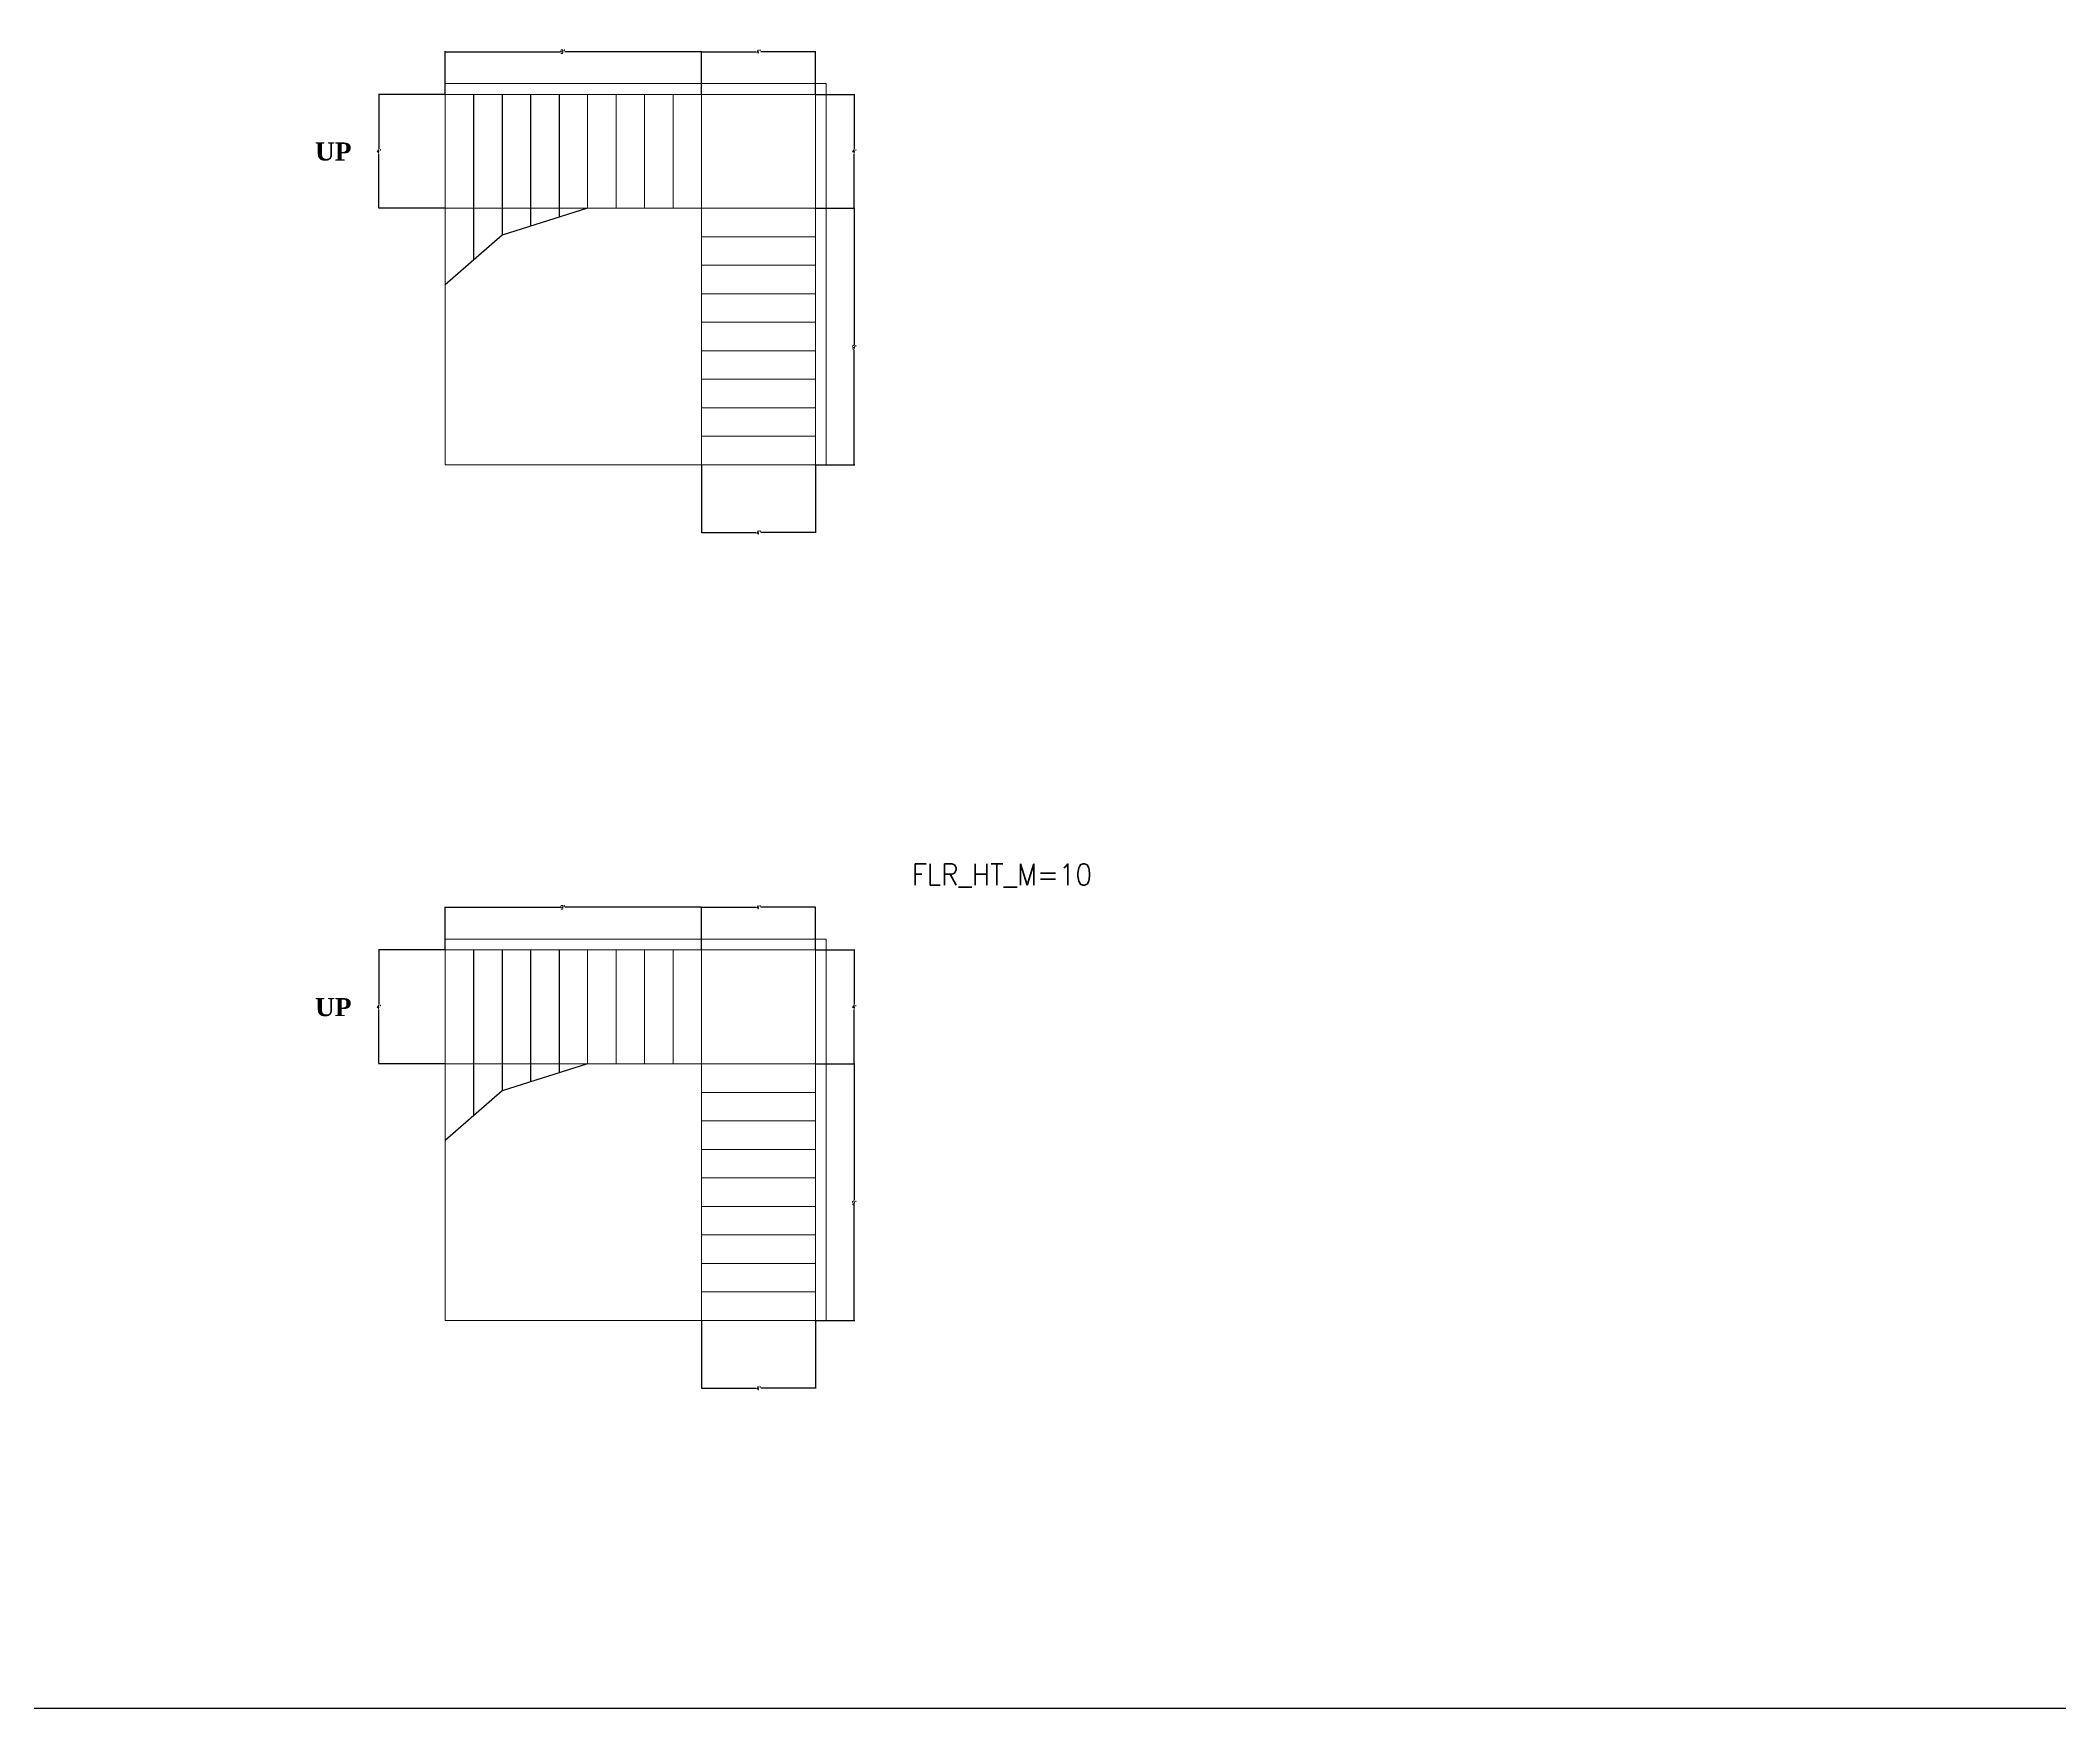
# Model space of a CAD drawing. Header units: feet. Extents: x -2086 to 4549, y -11457 to -6010.
# Drawn here: x 1146 to 1997, y -11457 to -10754 of the extents above; entities that cross this region are included whole.
import ezdxf

# ---------------------------------------------------------------- set-up
doc = ezdxf.new("R2010")
doc.units = ezdxf.units.FT
doc.header["$MEASUREMENT"] = 0
for name, color, linetype, lineweight in [('BLK_1_FLR_0_STAIR_1', 7, 'Continuous', 0), ('BLK_1_FLR_0_STAIR_1_FLIGHT_1', 7, 'Continuous', 0), ('BLK_1_FLR_0_STAIR_1_FLIGHT_2', 7, 'Continuous', 0), ('BLK_1_FLR_0_STAIR_1_LANDING_1', 7, 'Continuous', 0), ('BLK_1_FLR_0_STAIR_2', 7, 'Continuous', 0), ('BLK_1_FLR_0_STAIR_2_FLIGHT_2', 7, 'Continuous', 0), ('BLK_1_FLR_0_STAIR_2_LANDING_1', 7, 'Continuous', 0)]:
    doc.layers.add(name, color=color, linetype=linetype, lineweight=lineweight)
doc.layers.add('BLK_1_FLR_0_STAIR_2_FLIGHT_1', color=7, linetype='Continuous', lineweight=0, true_color=0xffffff)
doc.styles.add('MtXpl_Georgia', font='Georgia Bold.ttf')
doc.styles.get("Standard").update_dxf_attribs({"font": 'standard'})
doc.dimstyles.get("Standard").update_dxf_attribs({"dimtxt": 1.625, "dimasz": 0.18, "dimexe": 0.18, "dimexo": 0.0625, "dimgap": 0.09, "dimtad": 0, "dimtih": 1, "dimtoh": 1, "dimdec": 1, "dimzin": 0, "dimdsep": 46, "dimlunit": 4, "dimtxsty": 'standard', "dimcen": 0.09, "dimadec": 0, "dimazin": 0, "dimtfac": 1, "dimtdec": 1, "dimtofl": 0, "dimtmove": 0, "dimatfit": 3, "dimfxl": 1, "dimtolj": 1, "dimtzin": 0, "dimarcsym": 0})

# ---------------------------------------------------------------- blocks, each defined once
blk = doc.blocks.new('*D574')
at = {"layer": 'BLK_1_FLR_0_STAIR_1_FLIGHT_1', "color": 0, "lineweight": -2, "transparency": 16777216}
for p, q in [((1316.51, -10776.66), (1316.51, -10758.56)), ((1316.69, -10758.74), (1365.08, -10758.74)), ((1424.33, -10758.74), (1366.96, -10758.74)), ((1424.51, -10776.66), (1424.51, -10758.56))]:
    blk.add_line(p, q, dxfattribs=at)
at = {"layer": 'BLK_1_FLR_0_STAIR_1_FLIGHT_1', "color": 0, "transparency": 16777216}
for points in [[(1316.69, -10758.71), (1316.69, -10758.77), (1316.51, -10758.74)], [(1424.33, -10758.71), (1424.33, -10758.77), (1424.51, -10758.74)]]:
    blk.add_solid(points, dxfattribs=at)
at = {"layer": 'Defpoints', "color": 0, "transparency": 16777216}
for p in [(1424.51, -10758.74), (1316.51, -10776.72), (1424.51, -10776.72)]:
    blk.add_point(p, dxfattribs=at)
at = {"layer": 'BLK_1_FLR_0_STAIR_1_FLIGHT_1', "color": 0, "transparency": 16777216, "insert": (1366.02, -10758.74), "char_height": 1.625, "attachment_point": 5}
blk.add_mtext("\\A1;9'", dxfattribs=at)
blk = doc.blocks.new('*D575')
at = {"layer": 'BLK_1_FLR_0_STAIR_1_FLIGHT_1', "color": 0, "lineweight": -2, "transparency": 16777216}
for p, q in [((1316.45, -10776.72), (1288.38, -10776.72)), ((1288.56, -10776.9), (1288.56, -10799.66)), ((1288.56, -10824.54), (1288.56, -10801.77)), ((1316.45, -10824.72), (1288.38, -10824.72))]:
    blk.add_line(p, q, dxfattribs=at)
at = {"layer": 'BLK_1_FLR_0_STAIR_1_FLIGHT_1', "color": 0, "transparency": 16777216}
for points in [[(1288.53, -10776.9), (1288.59, -10776.9), (1288.56, -10776.72)], [(1288.53, -10824.54), (1288.59, -10824.54), (1288.56, -10824.72)]]:
    blk.add_solid(points, dxfattribs=at)
at = {"layer": 'Defpoints', "color": 0, "transparency": 16777216}
for p in [(1316.51, -10776.72), (1288.56, -10824.72), (1316.51, -10824.72)]:
    blk.add_point(p, dxfattribs=at)
at = {"layer": 'BLK_1_FLR_0_STAIR_1_FLIGHT_1', "color": 0, "transparency": 16777216, "insert": (1288.56, -10800.72), "char_height": 1.625, "attachment_point": 5}
blk.add_mtext("\\A1;4'", dxfattribs=at)
blk = doc.blocks.new('*D576')
at = {"layer": 'BLK_1_FLR_0_STAIR_1_FLIGHT_2', "color": 0, "lineweight": -2, "transparency": 16777216}
for p, q in [((1472.57, -10824.72), (1489.06, -10824.72)), ((1488.88, -10824.9), (1488.88, -10882.15)), ((1488.88, -10932.54), (1488.88, -10884.26)), ((1472.57, -10932.72), (1489.06, -10932.72))]:
    blk.add_line(p, q, dxfattribs=at)
at = {"layer": 'BLK_1_FLR_0_STAIR_1_FLIGHT_2', "color": 0, "transparency": 16777216}
for points in [[(1488.85, -10824.9), (1488.91, -10824.9), (1488.88, -10824.72)], [(1488.85, -10932.54), (1488.91, -10932.54), (1488.88, -10932.72)]]:
    blk.add_solid(points, dxfattribs=at)
at = {"layer": 'Defpoints', "color": 0, "transparency": 16777216}
for p in [(1472.51, -10824.72), (1488.88, -10824.72), (1472.51, -10932.72)]:
    blk.add_point(p, dxfattribs=at)
at = {"layer": 'BLK_1_FLR_0_STAIR_1_FLIGHT_2', "color": 0, "transparency": 16777216, "insert": (1488.88, -10883.21), "char_height": 1.625, "attachment_point": 5}
blk.add_mtext("\\A1;9'", dxfattribs=at)
blk = doc.blocks.new('*D577')
at = {"layer": 'BLK_1_FLR_0_STAIR_1_FLIGHT_2', "color": 0, "lineweight": -2, "transparency": 16777216}
for p, q in [((1424.51, -10932.78), (1424.51, -10961.44)), ((1472.51, -10932.78), (1472.51, -10961.44)), ((1424.69, -10961.26), (1447.57, -10961.26)), ((1472.33, -10961.26), (1449.45, -10961.26))]:
    blk.add_line(p, q, dxfattribs=at)
at = {"layer": 'BLK_1_FLR_0_STAIR_1_FLIGHT_2', "color": 0, "transparency": 16777216}
for points in [[(1424.69, -10961.23), (1424.69, -10961.29), (1424.51, -10961.26)], [(1472.33, -10961.23), (1472.33, -10961.29), (1472.51, -10961.26)]]:
    blk.add_solid(points, dxfattribs=at)
at = {"layer": 'Defpoints', "color": 0, "transparency": 16777216}
for p in [(1424.51, -10932.72), (1472.51, -10932.72), (1424.51, -10961.26)]:
    blk.add_point(p, dxfattribs=at)
at = {"layer": 'BLK_1_FLR_0_STAIR_1_FLIGHT_2', "color": 0, "transparency": 16777216, "insert": (1448.51, -10961.26), "char_height": 1.625, "attachment_point": 5}
blk.add_mtext("\\A1;4'", dxfattribs=at)
blk = doc.blocks.new('*D578')
at = {"layer": 'BLK_1_FLR_0_STAIR_1_LANDING_1', "color": 0, "lineweight": -2, "transparency": 16777216}
for p, q in [((1472.57, -10776.72), (1489.06, -10776.72)), ((1488.88, -10776.9), (1488.88, -10799.66)), ((1488.88, -10824.54), (1488.88, -10801.77)), ((1472.57, -10824.72), (1489.06, -10824.72))]:
    blk.add_line(p, q, dxfattribs=at)
at = {"layer": 'BLK_1_FLR_0_STAIR_1_LANDING_1', "color": 0, "transparency": 16777216}
for points in [[(1488.85, -10776.9), (1488.91, -10776.9), (1488.88, -10776.72)], [(1488.85, -10824.54), (1488.91, -10824.54), (1488.88, -10824.72)]]:
    blk.add_solid(points, dxfattribs=at)
at = {"layer": 'Defpoints', "color": 0, "transparency": 16777216}
for p in [(1472.51, -10776.72), (1488.88, -10776.72), (1472.51, -10824.72)]:
    blk.add_point(p, dxfattribs=at)
at = {"layer": 'BLK_1_FLR_0_STAIR_1_LANDING_1', "color": 0, "transparency": 16777216, "insert": (1488.88, -10800.72), "char_height": 1.625, "attachment_point": 5}
blk.add_mtext("\\A1;4'", dxfattribs=at)
blk = doc.blocks.new('*D579')
at = {"layer": 'BLK_1_FLR_0_STAIR_1_LANDING_1', "color": 0, "lineweight": -2, "transparency": 16777216}
for p, q in [((1424.51, -10776.66), (1424.51, -10758.56)), ((1424.69, -10758.74), (1447.57, -10758.74)), ((1472.33, -10758.74), (1449.45, -10758.74)), ((1472.51, -10776.66), (1472.51, -10758.56))]:
    blk.add_line(p, q, dxfattribs=at)
at = {"layer": 'BLK_1_FLR_0_STAIR_1_LANDING_1', "color": 0, "transparency": 16777216}
for points in [[(1424.69, -10758.71), (1424.69, -10758.77), (1424.51, -10758.74)], [(1472.33, -10758.71), (1472.33, -10758.77), (1472.51, -10758.74)]]:
    blk.add_solid(points, dxfattribs=at)
at = {"layer": 'Defpoints', "color": 0, "transparency": 16777216}
for p in [(1472.51, -10758.74), (1424.51, -10776.72), (1472.51, -10776.72)]:
    blk.add_point(p, dxfattribs=at)
at = {"layer": 'BLK_1_FLR_0_STAIR_1_LANDING_1', "color": 0, "transparency": 16777216, "insert": (1448.51, -10758.74), "char_height": 1.625, "attachment_point": 5}
blk.add_mtext("\\A1;4'", dxfattribs=at)
blk = doc.blocks.new('*D556')
at = {"layer": 'BLK_1_FLR_0_STAIR_2_FLIGHT_1', "color": 0, "lineweight": -2, "transparency": 16777216}
for p, q in [((1316.51, -11137.03), (1316.51, -11118.94)), ((1316.69, -11119.12), (1365.08, -11119.12)), ((1424.33, -11119.12), (1366.96, -11119.12)), ((1424.51, -11137.03), (1424.51, -11118.94))]:
    blk.add_line(p, q, dxfattribs=at)
at = {"layer": 'BLK_1_FLR_0_STAIR_2_FLIGHT_1', "color": 0, "transparency": 16777216}
for points in [[(1316.69, -11119.09), (1316.69, -11119.15), (1316.51, -11119.12)], [(1424.33, -11119.09), (1424.33, -11119.15), (1424.51, -11119.12)]]:
    blk.add_solid(points, dxfattribs=at)
at = {"layer": 'Defpoints', "color": 0, "transparency": 16777216}
for p in [(1424.51, -11119.12), (1316.51, -11137.1), (1424.51, -11137.1)]:
    blk.add_point(p, dxfattribs=at)
at = {"layer": 'BLK_1_FLR_0_STAIR_2_FLIGHT_1', "color": 0, "transparency": 16777216, "insert": (1366.02, -11119.12), "char_height": 1.625, "attachment_point": 5}
blk.add_mtext("\\A1;9'", dxfattribs=at)
blk = doc.blocks.new('*D557')
at = {"layer": 'BLK_1_FLR_0_STAIR_2_FLIGHT_1', "color": 0, "lineweight": -2, "transparency": 16777216}
for p, q in [((1316.45, -11137.1), (1288.38, -11137.1)), ((1288.56, -11137.28), (1288.56, -11160.04)), ((1288.56, -11184.92), (1288.56, -11162.15)), ((1316.45, -11185.1), (1288.38, -11185.1))]:
    blk.add_line(p, q, dxfattribs=at)
at = {"layer": 'BLK_1_FLR_0_STAIR_2_FLIGHT_1', "color": 0, "transparency": 16777216}
for points in [[(1288.53, -11137.28), (1288.59, -11137.28), (1288.56, -11137.1)], [(1288.53, -11184.92), (1288.59, -11184.92), (1288.56, -11185.1)]]:
    blk.add_solid(points, dxfattribs=at)
at = {"layer": 'Defpoints', "color": 0, "transparency": 16777216}
for p in [(1316.51, -11137.1), (1288.56, -11185.1), (1316.51, -11185.1)]:
    blk.add_point(p, dxfattribs=at)
at = {"layer": 'BLK_1_FLR_0_STAIR_2_FLIGHT_1', "color": 0, "transparency": 16777216, "insert": (1288.56, -11161.1), "char_height": 1.625, "attachment_point": 5}
blk.add_mtext("\\A1;4'", dxfattribs=at)
blk = doc.blocks.new('*D558')
at = {"layer": 'BLK_1_FLR_0_STAIR_2_FLIGHT_2', "color": 0, "lineweight": -2, "transparency": 16777216}
for p, q in [((1472.57, -11185.1), (1489.06, -11185.1)), ((1488.88, -11185.28), (1488.88, -11242.53)), ((1488.88, -11292.92), (1488.88, -11244.64)), ((1472.57, -11293.1), (1489.06, -11293.1))]:
    blk.add_line(p, q, dxfattribs=at)
at = {"layer": 'BLK_1_FLR_0_STAIR_2_FLIGHT_2', "color": 0, "transparency": 16777216}
for points in [[(1488.85, -11185.28), (1488.91, -11185.28), (1488.88, -11185.1)], [(1488.85, -11292.92), (1488.91, -11292.92), (1488.88, -11293.1)]]:
    blk.add_solid(points, dxfattribs=at)
at = {"layer": 'Defpoints', "color": 0, "transparency": 16777216}
for p in [(1472.51, -11185.1), (1488.88, -11185.1), (1472.51, -11293.1)]:
    blk.add_point(p, dxfattribs=at)
at = {"layer": 'BLK_1_FLR_0_STAIR_2_FLIGHT_2', "color": 0, "transparency": 16777216, "insert": (1488.88, -11243.58), "char_height": 1.625, "attachment_point": 5}
blk.add_mtext("\\A1;9'", dxfattribs=at)
blk = doc.blocks.new('*D559')
at = {"layer": 'BLK_1_FLR_0_STAIR_2_FLIGHT_2', "color": 0, "lineweight": -2, "transparency": 16777216}
for p, q in [((1424.51, -11293.16), (1424.51, -11321.81)), ((1472.51, -11293.16), (1472.51, -11321.81)), ((1424.69, -11321.63), (1447.57, -11321.63)), ((1472.33, -11321.63), (1449.45, -11321.63))]:
    blk.add_line(p, q, dxfattribs=at)
at = {"layer": 'BLK_1_FLR_0_STAIR_2_FLIGHT_2', "color": 0, "transparency": 16777216}
for points in [[(1424.69, -11321.6), (1424.69, -11321.66), (1424.51, -11321.63)], [(1472.33, -11321.6), (1472.33, -11321.66), (1472.51, -11321.63)]]:
    blk.add_solid(points, dxfattribs=at)
at = {"layer": 'Defpoints', "color": 0, "transparency": 16777216}
for p in [(1424.51, -11293.1), (1472.51, -11293.1), (1424.51, -11321.63)]:
    blk.add_point(p, dxfattribs=at)
at = {"layer": 'BLK_1_FLR_0_STAIR_2_FLIGHT_2', "color": 0, "transparency": 16777216, "insert": (1448.51, -11321.63), "char_height": 1.625, "attachment_point": 5}
blk.add_mtext("\\A1;4'", dxfattribs=at)
blk = doc.blocks.new('*D560')
at = {"layer": 'BLK_1_FLR_0_STAIR_2_LANDING_1', "color": 0, "lineweight": -2, "transparency": 16777216}
for p, q in [((1472.57, -11137.1), (1489.06, -11137.1)), ((1488.88, -11137.28), (1488.88, -11160.04)), ((1488.88, -11184.92), (1488.88, -11162.15)), ((1472.57, -11185.1), (1489.06, -11185.1))]:
    blk.add_line(p, q, dxfattribs=at)
at = {"layer": 'BLK_1_FLR_0_STAIR_2_LANDING_1', "color": 0, "transparency": 16777216}
for points in [[(1488.85, -11137.28), (1488.91, -11137.28), (1488.88, -11137.1)], [(1488.85, -11184.92), (1488.91, -11184.92), (1488.88, -11185.1)]]:
    blk.add_solid(points, dxfattribs=at)
at = {"layer": 'Defpoints', "color": 0, "transparency": 16777216}
for p in [(1472.51, -11137.1), (1488.88, -11137.1), (1472.51, -11185.1)]:
    blk.add_point(p, dxfattribs=at)
at = {"layer": 'BLK_1_FLR_0_STAIR_2_LANDING_1', "color": 0, "transparency": 16777216, "insert": (1488.88, -11161.1), "char_height": 1.625, "attachment_point": 5}
blk.add_mtext("\\A1;4'", dxfattribs=at)
blk = doc.blocks.new('*D561')
at = {"layer": 'BLK_1_FLR_0_STAIR_2_LANDING_1', "color": 0, "lineweight": -2, "transparency": 16777216}
for p, q in [((1424.51, -11137.03), (1424.51, -11118.94)), ((1424.69, -11119.12), (1447.57, -11119.12)), ((1472.33, -11119.12), (1449.45, -11119.12)), ((1472.51, -11137.03), (1472.51, -11118.94))]:
    blk.add_line(p, q, dxfattribs=at)
at = {"layer": 'BLK_1_FLR_0_STAIR_2_LANDING_1', "color": 0, "transparency": 16777216}
for points in [[(1424.69, -11119.09), (1424.69, -11119.15), (1424.51, -11119.12)], [(1472.33, -11119.09), (1472.33, -11119.15), (1472.51, -11119.12)]]:
    blk.add_solid(points, dxfattribs=at)
at = {"layer": 'Defpoints', "color": 0, "transparency": 16777216}
for p in [(1472.51, -11119.12), (1424.51, -11137.1), (1472.51, -11137.1)]:
    blk.add_point(p, dxfattribs=at)
at = {"layer": 'BLK_1_FLR_0_STAIR_2_LANDING_1', "color": 0, "transparency": 16777216, "insert": (1448.51, -11119.12), "char_height": 1.625, "attachment_point": 5}
blk.add_mtext("\\A1;4'", dxfattribs=at)

msp = doc.modelspace()

# ---------------------------------------------------------------- linework, layer by layer
at = {"color": 7}
for p, q in [((1328.51, -10776.72), (1328.51, -10846.51)), ((1340.51, -10776.72), (1340.51, -10836.03)), ((1352.51, -10776.72), (1352.51, -10832.26)), ((1364.51, -10776.72), (1364.51, -10828.49)), ((1328.51, -11137.1), (1328.51, -11206.89)), ((1340.51, -11137.1), (1340.51, -11196.4)), ((1352.51, -11137.1), (1352.51, -11192.63)), ((1364.51, -11137.1), (1364.51, -11188.87))]:
    msp.add_line(p, q, dxfattribs=at)
msp.add_lwpolyline([(-1223.89, -10565.82), (4548.57, -10565.82), (4548.57, -11456.63), (-1223.89, -11456.63), (-1223.89, -10565.82)], close=True)
for points in [[(1376.51, -10824.72), (1340.51, -10836.03), (1316.51, -10856.99)], [(1376.51, -11185.1), (1340.51, -11196.4), (1316.51, -11217.37)]]:
    msp.add_lwpolyline(points, dxfattribs=at)
at = {"layer": 'BLK_1_FLR_0_STAIR_1'}
msp.add_lwpolyline([(1316.51, -10772.19), (1477.04, -10772.19), (1477.04, -10932.72), (1316.51, -10932.72), (1316.51, -10776.72)], close=True, dxfattribs=at)
at = {"layer": 'BLK_1_FLR_0_STAIR_1_FLIGHT_1', "color": 3}
for p, q in [((1316.51, -10824.72), (1316.51, -10776.72)), ((1328.51, -10824.72), (1328.51, -10776.72)), ((1340.51, -10824.72), (1340.51, -10776.72)), ((1352.51, -10824.72), (1352.51, -10776.72)), ((1364.51, -10824.72), (1364.51, -10776.72)), ((1376.51, -10824.72), (1376.51, -10776.72)), ((1388.51, -10824.72), (1388.51, -10776.72)), ((1400.51, -10824.72), (1400.51, -10776.72)), ((1412.51, -10824.72), (1412.51, -10776.72)), ((1424.51, -10824.72), (1424.51, -10776.72))]:
    msp.add_line(p, q, dxfattribs=at)
at = {"layer": 'BLK_1_FLR_0_STAIR_1_FLIGHT_1'}
msp.add_lwpolyline([(1316.51, -10776.72), (1316.51, -10824.72), (1424.51, -10824.72), (1424.51, -10776.72), (1316.51, -10776.72)], close=True, dxfattribs=at)
at = {"layer": 'BLK_1_FLR_0_STAIR_1_FLIGHT_2', "color": 3}
for p, q in [((1424.51, -10824.72), (1472.51, -10824.72)), ((1424.51, -10836.72), (1472.51, -10836.72)), ((1424.51, -10848.72), (1472.51, -10848.72)), ((1424.51, -10860.72), (1472.51, -10860.72)), ((1424.51, -10872.72), (1472.51, -10872.72)), ((1424.51, -10884.72), (1472.51, -10884.72)), ((1472.51, -10896.72), (1424.51, -10896.72)), ((1472.51, -10908.72), (1424.51, -10908.72)), ((1472.51, -10920.72), (1424.51, -10920.72)), ((1472.51, -10932.72), (1424.51, -10932.72))]:
    msp.add_line(p, q, dxfattribs=at)
at = {"layer": 'BLK_1_FLR_0_STAIR_1_FLIGHT_2'}
msp.add_lwpolyline([(1424.51, -10932.72), (1424.51, -10824.72), (1472.51, -10824.72), (1472.51, -10932.72), (1424.51, -10932.72)], close=True, dxfattribs=at)
at = {"layer": 'BLK_1_FLR_0_STAIR_1_LANDING_1'}
msp.add_lwpolyline([(1424.51, -10776.72), (1472.51, -10776.72), (1472.51, -10824.72), (1424.51, -10824.72), (1424.51, -10776.72)], close=True, dxfattribs=at)
at = {"layer": 'BLK_1_FLR_0_STAIR_2'}
msp.add_lwpolyline([(1316.51, -11132.57), (1477.04, -11132.57), (1477.04, -11293.1), (1316.51, -11293.1), (1316.51, -11137.1)], close=True, dxfattribs=at)
at = {"layer": 'BLK_1_FLR_0_STAIR_2_FLIGHT_1', "color": 3}
for p, q in [((1316.51, -11185.1), (1316.51, -11137.1)), ((1328.51, -11185.1), (1328.51, -11137.1)), ((1340.51, -11185.1), (1340.51, -11137.1)), ((1352.51, -11185.1), (1352.51, -11137.1)), ((1364.51, -11185.1), (1364.51, -11137.1)), ((1376.51, -11185.1), (1376.51, -11137.1)), ((1388.51, -11185.1), (1388.51, -11137.1)), ((1400.51, -11185.1), (1400.51, -11137.1)), ((1412.51, -11185.1), (1412.51, -11137.1)), ((1424.51, -11185.1), (1424.51, -11137.1))]:
    msp.add_line(p, q, dxfattribs=at)
at = {"layer": 'BLK_1_FLR_0_STAIR_2_FLIGHT_1'}
msp.add_lwpolyline([(1316.51, -11137.1), (1316.51, -11185.1), (1424.51, -11185.1), (1424.51, -11137.1), (1316.51, -11137.1)], close=True, dxfattribs=at)
at = {"layer": 'BLK_1_FLR_0_STAIR_2_FLIGHT_2', "color": 3}
for p, q in [((1424.51, -11185.1), (1472.51, -11185.1)), ((1424.51, -11197.1), (1472.51, -11197.1)), ((1424.51, -11209.1), (1472.51, -11209.1)), ((1424.51, -11221.1), (1472.51, -11221.1)), ((1424.51, -11233.1), (1472.51, -11233.1)), ((1424.51, -11245.1), (1472.51, -11245.1)), ((1472.51, -11257.1), (1424.51, -11257.1)), ((1472.51, -11269.1), (1424.51, -11269.1)), ((1472.51, -11281.1), (1424.51, -11281.1)), ((1472.51, -11293.1), (1424.51, -11293.1))]:
    msp.add_line(p, q, dxfattribs=at)
at = {"layer": 'BLK_1_FLR_0_STAIR_2_FLIGHT_2'}
msp.add_lwpolyline([(1424.51, -11293.1), (1424.51, -11185.1), (1472.51, -11185.1), (1472.51, -11293.1), (1424.51, -11293.1)], close=True, dxfattribs=at)
at = {"layer": 'BLK_1_FLR_0_STAIR_2_LANDING_1'}
msp.add_lwpolyline([(1424.51, -11137.1), (1472.51, -11137.1), (1472.51, -11185.1), (1424.51, -11185.1), (1424.51, -11137.1)], close=True, dxfattribs=at)

# ---------------------------------------------------------------- texts
at = {"style": 'MtXpl_Georgia'}
for p in [(1261.73, -10804.59), (1261.73, -11164.97)]:
    msp.add_text('UP', height=7.618, dxfattribs=at).set_placement(p)
at = {"layer": 'BLK_1_FLR_0_STAIR_2', "insert": (1513.11, -11100.82), "char_height": 9.0057, "width": 96.0609, "attachment_point": 1}
msp.add_mtext('FLR_HT_M=10', dxfattribs=at)

# ---------------------------------------------------------------- dimensions: what is measured, and where the dimension line sits
at = {"layer": 'BLK_1_FLR_0_STAIR_1_FLIGHT_1', "color": 1}
dim = msp.add_linear_dim(base=(1424.51, -10758.74), p1=(1316.51, -10776.72), p2=(1424.51, -10776.72), dimstyle='Standard', dxfattribs=at)
dim.commit()
dim.dimension.update_dxf_attribs({"geometry": '*D574', "text_midpoint": (1366.02, -10758.74), "dimtype": 160})
at = {"layer": 'BLK_1_FLR_0_STAIR_1_FLIGHT_1', "color": 2}
dim = msp.add_linear_dim(base=(1288.56, -10824.72), p1=(1316.51, -10776.72), p2=(1316.51, -10824.72), angle=90, dimstyle='Standard', dxfattribs=at)
dim.commit()
dim.dimension.update_dxf_attribs({"geometry": '*D575', "text_midpoint": (1288.56, -10800.72)})
at = {"layer": 'BLK_1_FLR_0_STAIR_1_FLIGHT_2', "color": 1}
dim = msp.add_linear_dim(base=(1488.88, -10824.72), p1=(1472.51, -10932.72), p2=(1472.51, -10824.72), angle=90, dimstyle='Standard', dxfattribs=at)
dim.commit()
dim.dimension.update_dxf_attribs({"geometry": '*D576', "text_midpoint": (1488.88, -10883.21), "dimtype": 160})
at = {"layer": 'BLK_1_FLR_0_STAIR_1_FLIGHT_2', "color": 2}
dim = msp.add_linear_dim(base=(1424.51, -10961.26), p1=(1472.51, -10932.72), p2=(1424.51, -10932.72), angle=180, dimstyle='Standard', dxfattribs=at)
dim.commit()
dim.dimension.update_dxf_attribs({"geometry": '*D577', "text_midpoint": (1448.51, -10961.26)})
at = {"layer": 'BLK_1_FLR_0_STAIR_1_LANDING_1', "color": 1}
dim = msp.add_linear_dim(base=(1472.51, -10758.74), p1=(1424.51, -10776.72), p2=(1472.51, -10776.72), dimstyle='Standard', dxfattribs=at)
dim.commit()
dim.dimension.update_dxf_attribs({"geometry": '*D579', "text_midpoint": (1448.51, -10758.74), "dimtype": 160})
at = {"layer": 'BLK_1_FLR_0_STAIR_1_LANDING_1', "color": 2}
dim = msp.add_linear_dim(base=(1488.88, -10776.72), p1=(1472.51, -10824.72), p2=(1472.51, -10776.72), angle=90, dimstyle='Standard', dxfattribs=at)
dim.commit()
dim.dimension.update_dxf_attribs({"geometry": '*D578', "text_midpoint": (1488.88, -10800.72)})
at = {"layer": 'BLK_1_FLR_0_STAIR_2_FLIGHT_1', "color": 1}
dim = msp.add_linear_dim(base=(1424.51, -11119.12), p1=(1316.51, -11137.1), p2=(1424.51, -11137.1), dimstyle='Standard', dxfattribs=at)
dim.commit()
dim.dimension.update_dxf_attribs({"geometry": '*D556', "text_midpoint": (1366.02, -11119.12), "dimtype": 160})
at = {"layer": 'BLK_1_FLR_0_STAIR_2_FLIGHT_1', "color": 2}
dim = msp.add_linear_dim(base=(1288.56, -11185.1), p1=(1316.51, -11137.1), p2=(1316.51, -11185.1), angle=90, dimstyle='Standard', dxfattribs=at)
dim.commit()
dim.dimension.update_dxf_attribs({"geometry": '*D557', "text_midpoint": (1288.56, -11161.1)})
at = {"layer": 'BLK_1_FLR_0_STAIR_2_FLIGHT_2', "color": 1}
dim = msp.add_linear_dim(base=(1488.88, -11185.1), p1=(1472.51, -11293.1), p2=(1472.51, -11185.1), angle=90, dimstyle='Standard', dxfattribs=at)
dim.commit()
dim.dimension.update_dxf_attribs({"geometry": '*D558', "text_midpoint": (1488.88, -11243.58), "dimtype": 160})
at = {"layer": 'BLK_1_FLR_0_STAIR_2_FLIGHT_2', "color": 2}
dim = msp.add_linear_dim(base=(1424.51, -11321.63), p1=(1472.51, -11293.1), p2=(1424.51, -11293.1), angle=180, dimstyle='Standard', dxfattribs=at)
dim.commit()
dim.dimension.update_dxf_attribs({"geometry": '*D559', "text_midpoint": (1448.51, -11321.63)})
at = {"layer": 'BLK_1_FLR_0_STAIR_2_LANDING_1', "color": 1}
dim = msp.add_linear_dim(base=(1472.51, -11119.12), p1=(1424.51, -11137.1), p2=(1472.51, -11137.1), dimstyle='Standard', dxfattribs=at)
dim.commit()
dim.dimension.update_dxf_attribs({"geometry": '*D561', "text_midpoint": (1448.51, -11119.12), "dimtype": 160})
at = {"layer": 'BLK_1_FLR_0_STAIR_2_LANDING_1', "color": 2}
dim = msp.add_linear_dim(base=(1488.88, -11137.1), p1=(1472.51, -11185.1), p2=(1472.51, -11137.1), angle=90, dimstyle='Standard', dxfattribs=at)
dim.commit()
dim.dimension.update_dxf_attribs({"geometry": '*D560', "text_midpoint": (1488.88, -11161.1)})

doc.saveas('drawing.dxf')
